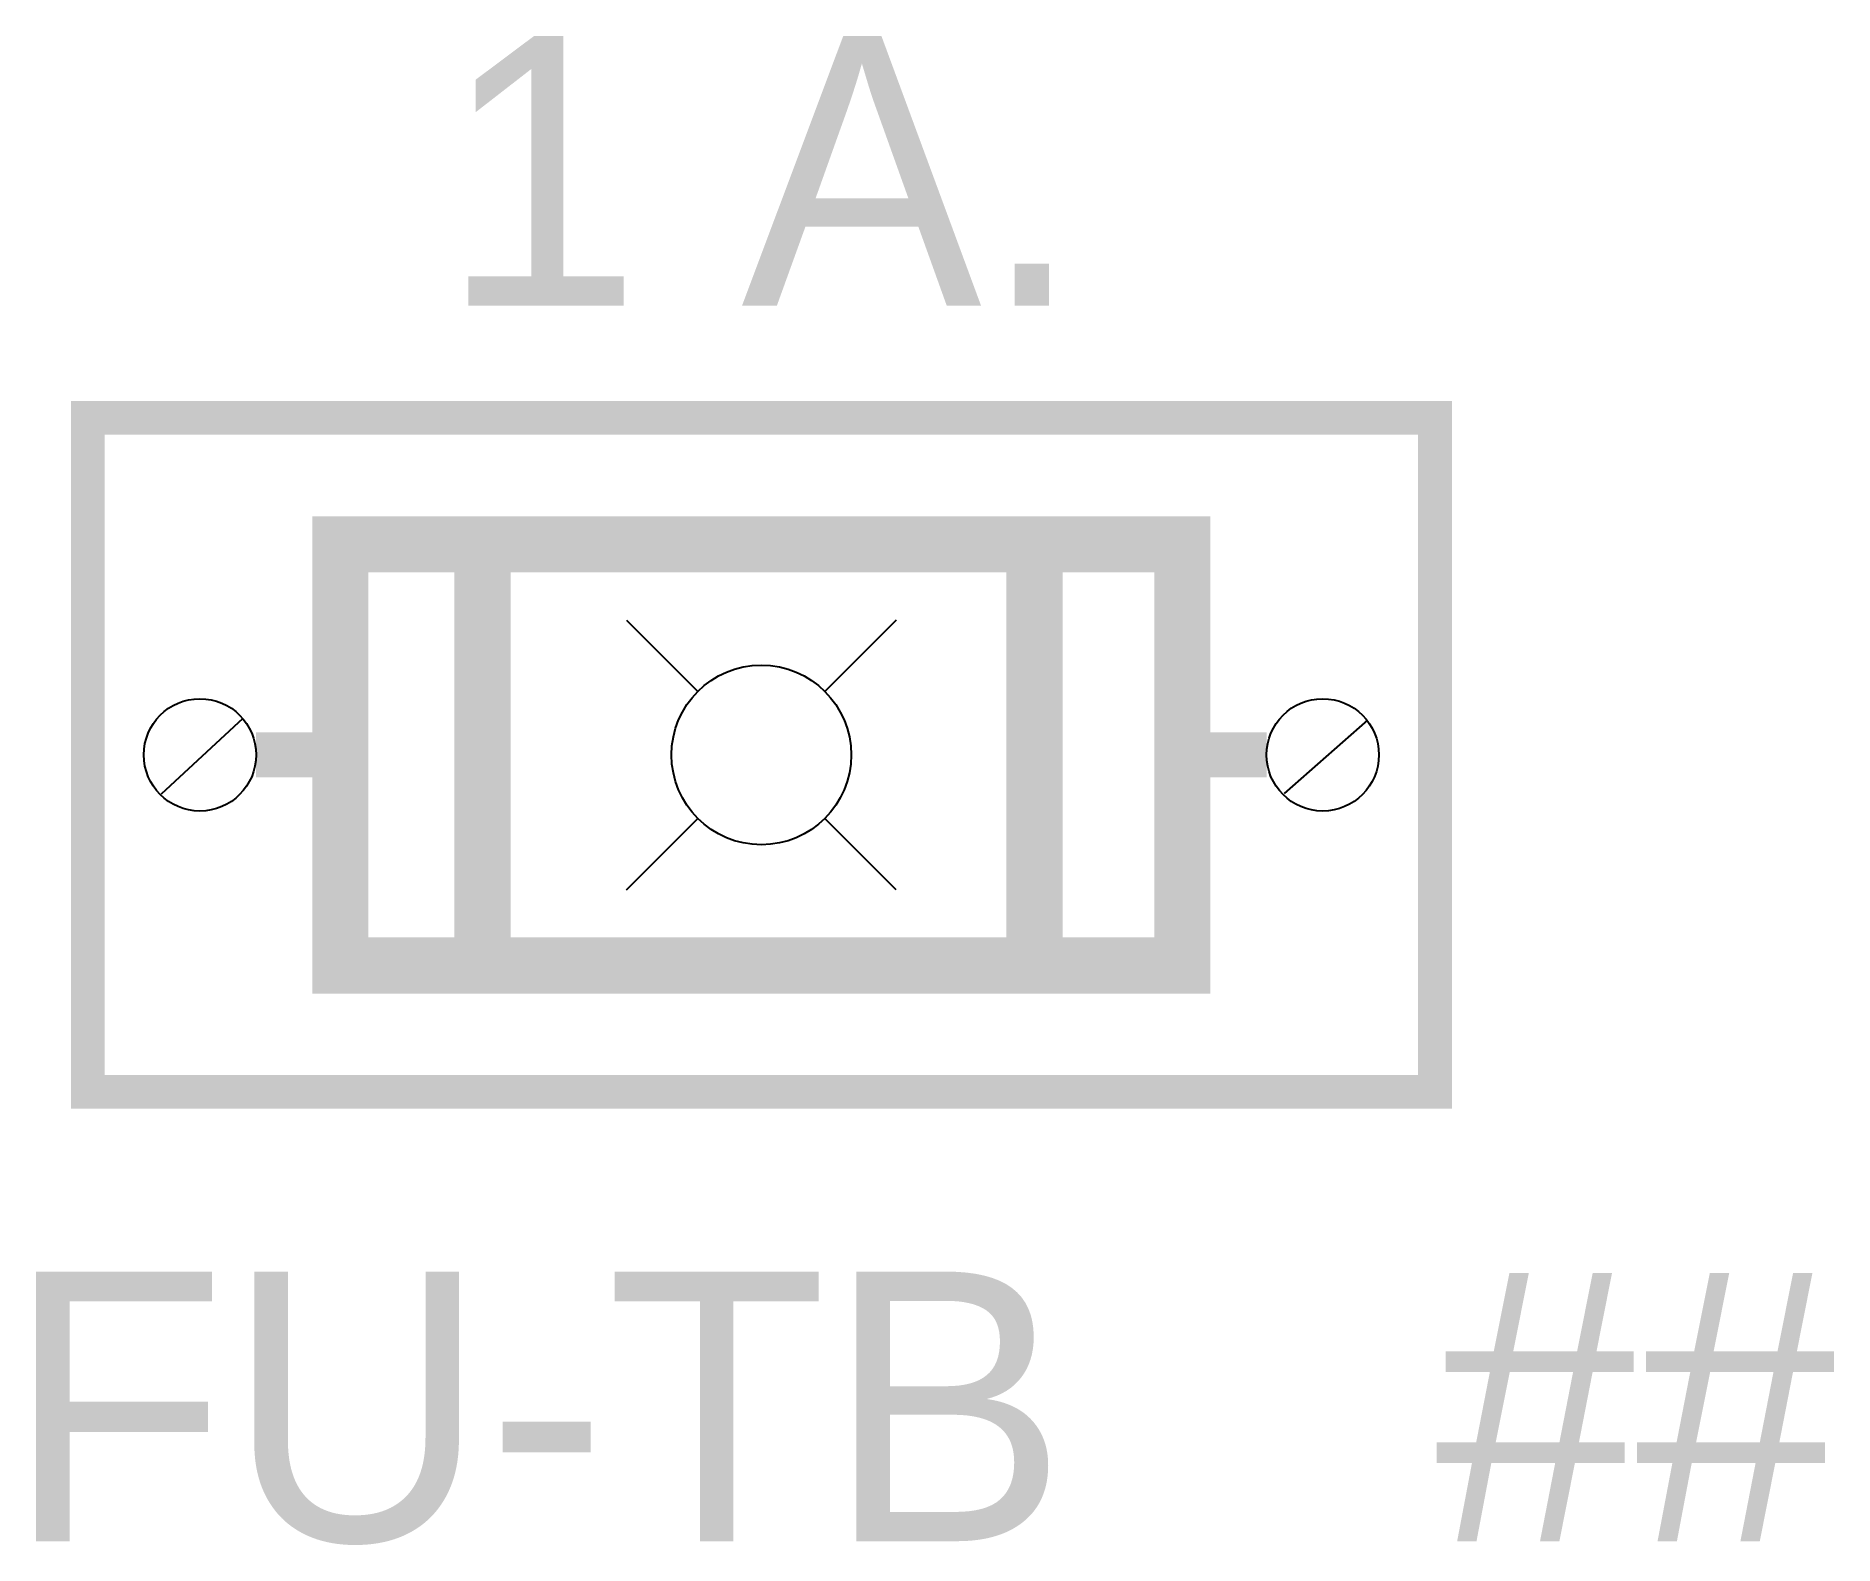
# Model space of a CAD drawing. Extents: x -0.323 to 0.478, y -0.352 to 0.32.
import ezdxf
from ezdxf.enums import TextEntityAlignment as Align

# ---------------------------------------------------------------- set-up
doc = ezdxf.new("R2010")
doc.units = 0
doc.header["$MEASUREMENT"] = 0
doc.layers.get('0').update_dxf_attribs({"color": 2, "linetype": 'CONTINUOUS'})
doc.layers.add('TEXT', color=7, linetype='CONTINUOUS')

msp = doc.modelspace()

# ---------------------------------------------------------------- linework, layer by layer
at = {"color": 2}
for p, q in [((-0.06, 0.06), (-0.02828, 0.02828)), ((0.06, 0.06), (0.02828, 0.02828)), ((-0.06, -0.06), (-0.02828, -0.02828)), ((0.06, -0.06), (0.02828, -0.02828))]:
    msp.add_line(p, q, dxfattribs=at)
at = {"color": 5}
for p, q in [((-0.23095, 0.01625), (-0.26724, -0.01743)), ((0.2699, 0.01542), (0.23286, -0.01712))]:
    msp.add_line(p, q, dxfattribs=at)
for points, const_width in [([(-0.3, 0.15), (-0.3, -0.15), (0.3, -0.15), (0.3, 0.15), (-0.3, 0.15)], 0.015), ([(-0.1875, 0.09375), (-0.1875, -0.09375), (0.1875, -0.09375), (0.1875, 0.09375), (-0.1875, 0.09375)], 0.025), ([(-0.12418, 0.09375), (-0.12418, -0.09375)], 0.025), ([(0.12167, 0.09375), (0.12167, -0.09375)], 0.025)]:
    msp.add_lwpolyline(points, dxfattribs=dict(at, const_width=const_width))
at = {"color": 2, "const_width": 0.02}
for points in [[(-0.225, 0), (-0.2, 0)], [(0.225, 0), (0.2, 0)]]:
    msp.add_lwpolyline(points, dxfattribs=at)
at = {"color": 2}
msp.add_circle((0, 0), 0.04, dxfattribs=at)
at = {"color": 5}
for centre in [(-0.25, 0), (0.25, 0)]:
    msp.add_circle(centre, 0.025, dxfattribs=at)

# ---------------------------------------------------------------- texts
at = {"layer": 'TEXT'}
for s, p in [('1 A.', (0, 0.2)), ('FU-TB', (-0.1, -0.35))]:
    msp.add_text(s, height=0.12, dxfattribs=at).set_placement(p, align=Align.CENTER)
msp.add_text('##', height=0.12, dxfattribs=at).set_placement((0.3, -0.35))

doc.saveas('drawing.dxf')
